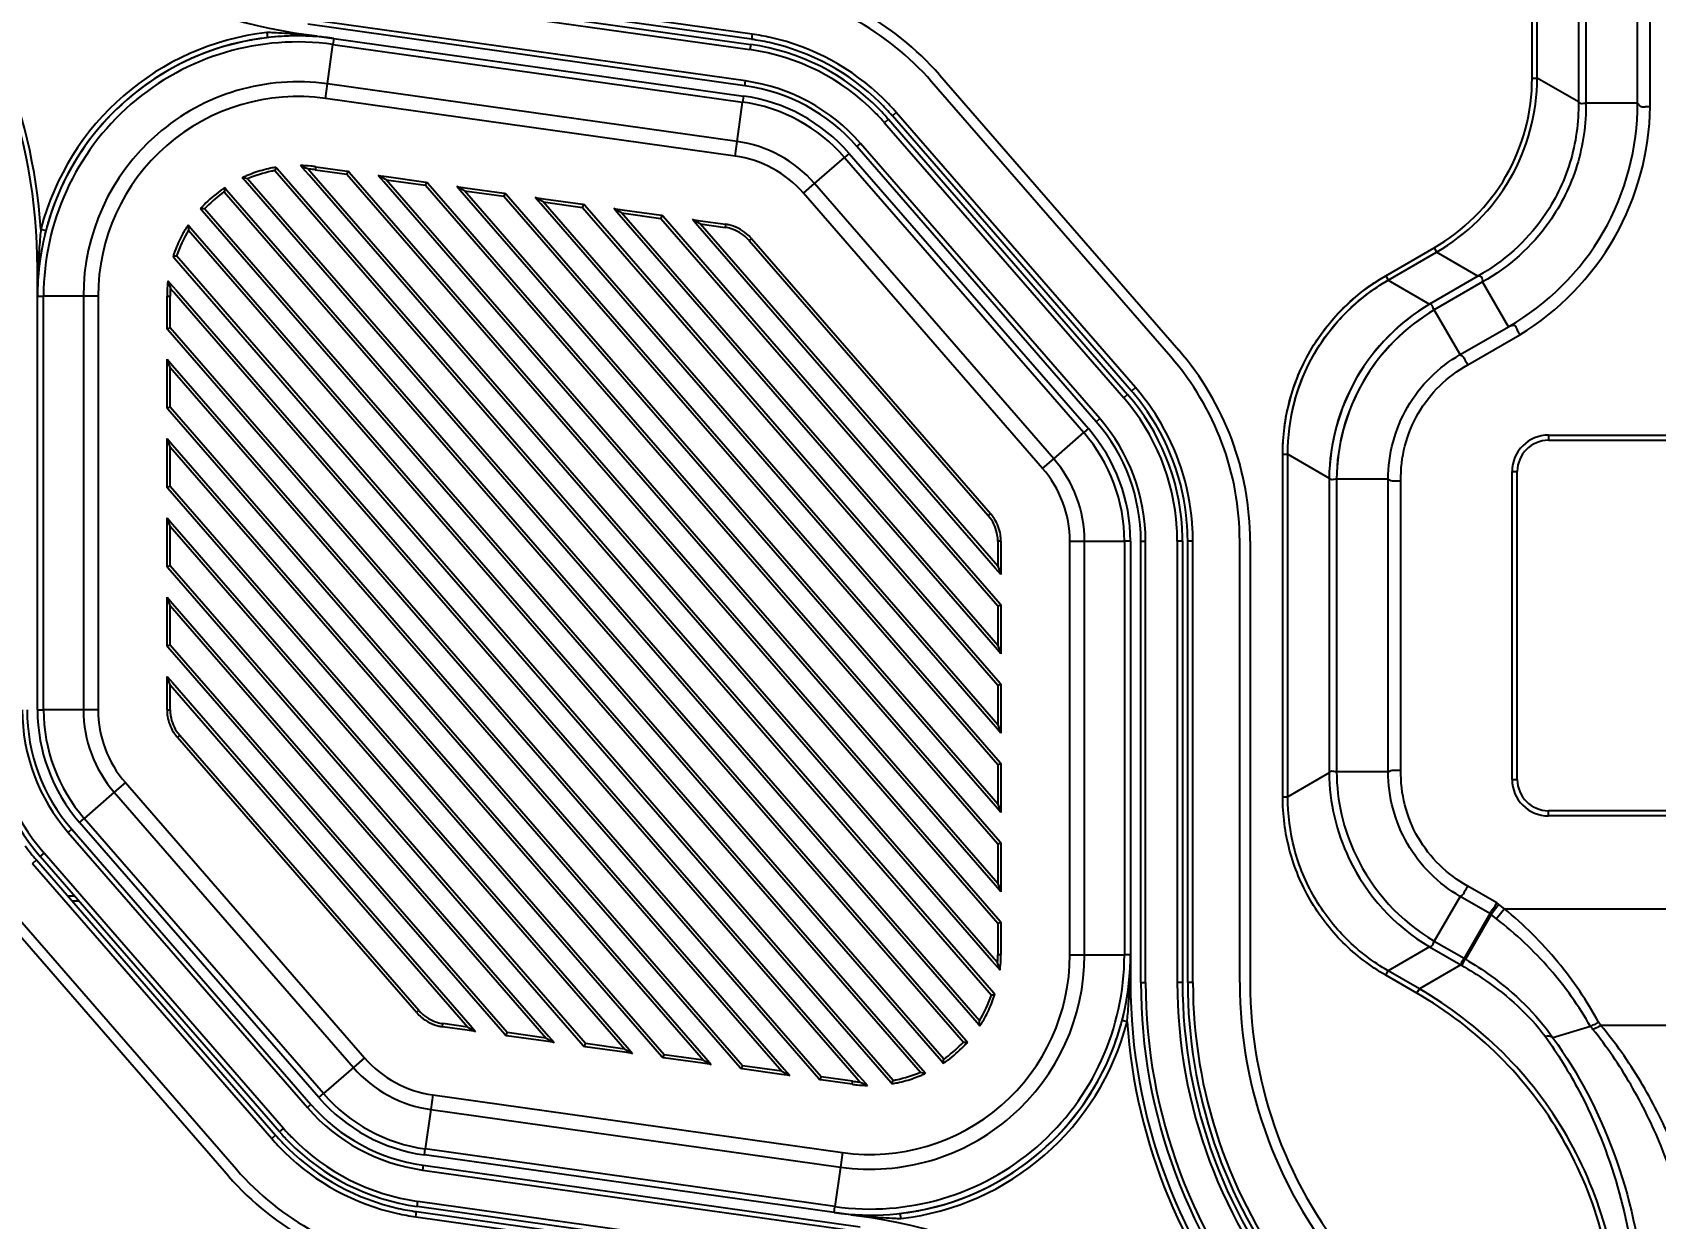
# Model space of a CAD drawing. Header units: millimetres. Extents: x -1070 to 42146, y 1440 to 12921.
# Drawn here: x 6816.3 to 6972.3, y 2835.8 to 2949.8 of the extents above; entities that cross this region are included whole.
import ezdxf

# ---------------------------------------------------------------- set-up
doc = ezdxf.new("R2010")
doc.units = ezdxf.units.MM
doc.layers.add('06___PRT_ALL_SURFS', color=7, linetype='Continuous')
doc.layers.add('DIM', color=4, linetype='Continuous')
doc.styles.get("Standard").update_dxf_attribs({"font": 'arial.ttf'})
doc.dimstyles.new('ISO-200', dxfattribs={"dimtxt": 30, "dimasz": 25, "dimexe": 1.25, "dimexo": 5, "dimgap": 5, "dimtad": 1, "dimtoh": 1, "dimdec": 1, "dimdsep": 46, "dimtxsty": 'Standard', "dimcen": 2.5, "dimadec": 0, "dimazin": 0, "dimtfac": 1, "dimtdec": 1, "dimtmove": 0, "dimatfit": 3, "dimfxl": 1, "dimarcsym": 0})

# ---------------------------------------------------------------- blocks, each defined once
blk = doc.blocks.new('*D145')
at = {"layer": 'Defpoints', "color": 0, "transparency": 16777216}
for p in [(6819.27, 3757.83), (6661.75, 2777.83), (6819.27, 2777.83)]:
    blk.add_point(p, dxfattribs=at)
at = {"layer": 'DIM', "color": 0, "lineweight": -2, "transparency": 16777216}
for p, q in [((6814.27, 3757.83), (6660.5, 3757.83)), ((6661.75, 3732.83), (6661.75, 2802.83)), ((6814.27, 2777.83), (6660.5, 2777.83))]:
    blk.add_line(p, q, dxfattribs=at)
at = {"layer": 'DIM', "color": 0, "transparency": 16777216}
for points in [[(6657.58, 3732.83), (6665.92, 3732.83), (6661.75, 3757.83)], [(6657.58, 2802.83), (6665.92, 2802.83), (6661.75, 2777.83)]]:
    blk.add_solid(points, dxfattribs=at)
at = {"layer": 'DIM', "color": 0, "lineweight": -3, "transparency": 16777216, "insert": (6637.33, 3267.83), "char_height": 30, "attachment_point": 5, "rotation": 90}
blk.add_mtext('980 [3\'-2 5/8"]', dxfattribs=at)

msp = doc.modelspace()

# ---------------------------------------------------------------- linework, layer by layer
at = {"color": 7, "linetype": 'Continuous', "lineweight": -3}
for p, q in [((6970.537, 2943.035), (6970.536, 2960.114)), ((6971.753, 2942.69), (6971.753, 2959.844)), ((6843.293, 2954.566), (6885.299, 2948.663)), ((6885.369, 2949.158), (6843.362, 2955.062)), ((6885.438, 2949.653), (6843.432, 2955.557)), ((6843.223, 2954.071), (6885.23, 2948.168)), ((6838.81, 2949.818), (6838.868, 2949.322)), ((6838.891, 2949.815), (6838.81, 2949.818)), ((6884.742, 2944.702), (6842.736, 2950.605)), ((6884.806, 2945.156), (6842.8, 2951.059)), ((6843.603, 2949.474), (6845.23, 2949.245)), ((6844.616, 2944.874), (6845.149, 2948.665)), ((6845.23, 2949.245), (6845.149, 2948.665)), ((6845.149, 2948.665), (6884.522, 2943.131)), ((6845.23, 2949.245), (6884.603, 2943.711)), ((6885.299, 2948.663), (6885.23, 2948.168)), ((6885.438, 2949.653), (6885.369, 2949.158)), ((6884.742, 2944.702), (6884.806, 2945.156)), ((6903.439, 2945.742), (6926.43, 2919.293)), ((6844.419, 2943.473), (6844.616, 2944.874)), ((6883.989, 2939.34), (6844.616, 2944.874)), ((6884.603, 2943.711), (6884.522, 2943.131)), ((6925.675, 2918.637), (6902.684, 2945.086)), ((6883.792, 2937.94), (6844.419, 2943.473)), ((6883.989, 2939.34), (6884.522, 2943.131)), ((6899.288, 2942.133), (6898.911, 2941.805)), ((6922.279, 2915.685), (6899.288, 2942.133)), ((6898.533, 2941.477), (6898.156, 2941.149)), ((6898.156, 2941.149), (6921.147, 2914.701)), ((6898.533, 2941.477), (6921.525, 2915.029)), ((6921.902, 2915.357), (6898.911, 2941.805)), ((6883.792, 2937.94), (6883.989, 2939.34)), ((6895.514, 2938.853), (6895.86, 2939.154)), ((6918.852, 2912.705), (6895.86, 2939.154)), ((6891.428, 2935.301), (6894.318, 2937.813)), ((6894.76, 2938.197), (6894.318, 2937.813)), ((6894.318, 2937.813), (6917.309, 2911.364)), ((6894.76, 2938.197), (6917.751, 2911.749)), ((6918.506, 2912.405), (6895.514, 2938.853)), ((6836.704, 2935.553), (6836.438, 2935.858)), ((6839.556, 2936.54), (6908.427, 2857.312)), ((6839.671, 2936.865), (6839.782, 2936.737)), ((6839.782, 2936.737), (6908.654, 2857.509)), ((6842.504, 2936.502), (6842.041, 2937.035)), ((6842.856, 2936.097), (6842.504, 2936.502)), ((6842.953, 2936.443), (6842.73, 2936.699)), ((6908.448, 2860.642), (6842.856, 2936.097)), ((6843.082, 2936.294), (6842.953, 2936.443)), ((6908.675, 2860.839), (6843.082, 2936.294)), ((6843.497, 2936.916), (6843.456, 2936.619)), ((6843.456, 2936.619), (6846.482, 2936.194)), ((6843.497, 2936.916), (6846.524, 2936.491)), ((6846.482, 2936.194), (6846.635, 2936.475)), ((6846.482, 2936.194), (6909.048, 2864.219)), ((6846.524, 2936.491), (6846.635, 2936.475)), ((6846.635, 2936.475), (6846.708, 2936.391)), ((6846.708, 2936.391), (6909.275, 2864.416)), ((6850.255, 2935.663), (6849.503, 2936.072)), ((6850.029, 2935.467), (6849.503, 2936.072)), ((6849.503, 2936.072), (6850.297, 2935.961)), ((6850.297, 2935.961), (6854.071, 2935.43)), ((6834.699, 2934.505), (6905.736, 2852.787)), ((6834.75, 2934.904), (6834.926, 2934.702)), ((6834.926, 2934.702), (6905.963, 2852.983)), ((6907.053, 2854.626), (6836.704, 2935.553)), ((6907.279, 2854.822), (6836.93, 2935.75)), ((6908.822, 2867.833), (6850.029, 2935.467)), ((6850.255, 2935.663), (6854.029, 2935.133)), ((6909.048, 2868.03), (6850.255, 2935.663)), ((6854.029, 2935.133), (6854.182, 2935.415)), ((6854.029, 2935.133), (6909.048, 2871.841)), ((6854.071, 2935.43), (6854.182, 2935.415)), ((6854.182, 2935.415), (6854.255, 2935.33)), ((6854.255, 2935.33), (6909.275, 2872.037)), ((6857.802, 2934.603), (6857.05, 2935.012)), ((6857.576, 2934.406), (6857.05, 2935.012)), ((6857.05, 2935.012), (6857.844, 2934.9)), ((6908.822, 2875.454), (6857.576, 2934.406)), ((6857.802, 2934.603), (6861.576, 2934.072)), ((6909.048, 2875.651), (6857.802, 2934.603)), ((6857.844, 2934.9), (6861.618, 2934.37)), ((6861.576, 2934.072), (6861.729, 2934.354)), ((6861.618, 2934.37), (6861.729, 2934.354)), ((6861.729, 2934.354), (6861.802, 2934.269)), ((6861.802, 2934.269), (6909.275, 2879.659)), ((6890.361, 2934.373), (6891.428, 2935.301)), ((6913.352, 2907.925), (6890.361, 2934.373)), ((6914.42, 2908.853), (6891.428, 2935.301)), ((6832.586, 2932.668), (6832.411, 2932.871)), ((6903.623, 2850.95), (6832.586, 2932.668)), ((6903.85, 2851.146), (6832.813, 2932.865)), ((6861.576, 2934.072), (6909.048, 2879.462)), ((6865.35, 2933.542), (6864.597, 2933.951)), ((6865.123, 2933.345), (6864.597, 2933.951)), ((6864.597, 2933.951), (6865.391, 2933.839)), ((6908.822, 2883.076), (6865.123, 2933.345)), ((6865.35, 2933.542), (6869.123, 2933.012)), ((6909.048, 2883.272), (6865.35, 2933.542)), ((6865.391, 2933.839), (6869.165, 2933.309)), ((6869.123, 2933.012), (6869.276, 2933.293)), ((6869.123, 2933.012), (6909.048, 2887.083)), ((6869.165, 2933.309), (6869.276, 2933.293)), ((6869.276, 2933.293), (6869.349, 2933.209)), ((6869.349, 2933.209), (6909.275, 2887.28)), ((6872.897, 2932.481), (6872.144, 2932.89)), ((6872.67, 2932.285), (6872.144, 2932.89)), ((6872.144, 2932.89), (6872.938, 2932.779)), ((6872.938, 2932.779), (6876.712, 2932.248)), ((6831.231, 2931.332), (6831.496, 2931.026)), ((6908.822, 2890.697), (6872.67, 2932.285)), ((6872.897, 2932.481), (6876.67, 2931.951)), ((6909.048, 2890.894), (6872.897, 2932.481)), ((6876.67, 2931.951), (6876.823, 2932.233)), ((6876.67, 2931.951), (6909.048, 2894.704)), ((6876.712, 2932.248), (6876.823, 2932.233)), ((6876.823, 2932.233), (6876.897, 2932.148)), ((6876.897, 2932.148), (6909.275, 2894.901)), ((6880.444, 2931.421), (6879.691, 2931.83)), ((6879.691, 2931.83), (6880.485, 2931.718)), ((6880.217, 2931.224), (6879.691, 2931.83)), ((6908.822, 2898.318), (6880.217, 2931.224)), ((6880.444, 2931.421), (6882.829, 2931.086)), ((6909.048, 2898.515), (6880.444, 2931.421)), ((6880.485, 2931.718), (6882.871, 2931.383)), ((6882.871, 2931.383), (6882.829, 2931.086)), ((6817.077, 2930.925), (6817.56, 2930.799)), ((6831.27, 2930.829), (6901.619, 2849.902)), ((6831.496, 2931.026), (6901.845, 2850.099)), ((6885.364, 2930.029), (6885.137, 2929.832)), ((6885.137, 2929.832), (6908.128, 2903.384)), ((6885.364, 2930.029), (6908.355, 2903.581)), ((6829.895, 2928.142), (6829.784, 2928.27)), ((6898.767, 2848.915), (6829.895, 2928.142)), ((6898.993, 2849.112), (6830.122, 2928.339)), ((6816.751, 2924.488), (6816.751, 2926.106)), ((6829.286, 2925.948), (6829.749, 2925.415)), ((6829.523, 2925.218), (6829.745, 2924.962)), ((6829.745, 2924.962), (6829.875, 2924.813)), ((6829.749, 2925.415), (6830.101, 2925.01)), ((6830.101, 2925.01), (6895.694, 2849.554)), ((6816.751, 2884.728), (6816.751, 2924.488)), ((6816.751, 2924.488), (6817.337, 2924.488)), ((6821.165, 2924.488), (6817.337, 2924.488)), ((6817.337, 2884.728), (6817.337, 2924.488)), ((6822.579, 2924.488), (6821.165, 2924.488)), ((6821.165, 2924.488), (6821.165, 2884.728)), ((6822.579, 2924.488), (6822.579, 2884.728)), ((6829.201, 2921.432), (6829.201, 2924.488)), ((6829.201, 2924.488), (6829.501, 2924.488)), ((6829.501, 2921.432), (6829.501, 2924.488)), ((6829.875, 2924.813), (6895.467, 2849.358)), ((6829.201, 2921.32), (6829.201, 2921.432)), ((6829.501, 2921.432), (6829.201, 2921.32)), ((6829.274, 2921.236), (6829.201, 2921.32)), ((6891.841, 2849.261), (6829.274, 2921.236)), ((6892.067, 2849.458), (6829.501, 2921.432)), ((6829.201, 2917.622), (6829.201, 2918.424)), ((6829.201, 2918.424), (6829.727, 2917.819)), ((6829.501, 2917.622), (6829.201, 2918.424)), ((6829.201, 2913.811), (6829.201, 2917.622)), ((6829.501, 2913.811), (6829.501, 2917.622)), ((6829.501, 2917.622), (6888.294, 2849.988)), ((6829.727, 2917.819), (6888.52, 2850.185)), ((6922.279, 2915.685), (6921.902, 2915.357)), ((6921.525, 2915.029), (6921.147, 2914.701)), ((6921.525, 2915.029), (6921.147, 2914.701)), ((6829.201, 2913.699), (6829.201, 2913.811)), ((6829.501, 2913.811), (6829.201, 2913.699)), ((6829.274, 2913.614), (6829.201, 2913.699)), ((6884.294, 2850.322), (6829.274, 2913.614)), ((6884.52, 2850.519), (6829.501, 2913.811)), ((6918.506, 2912.405), (6918.852, 2912.705)), ((6918.506, 2912.405), (6918.852, 2912.705)), ((6829.501, 2910.001), (6829.201, 2910.803)), ((6829.201, 2910.001), (6829.201, 2910.803)), ((6829.201, 2910.803), (6829.727, 2910.197)), ((6914.42, 2908.853), (6917.309, 2911.364)), ((6914.42, 2908.853), (6917.309, 2911.364)), ((6917.751, 2911.749), (6917.309, 2911.364)), ((6917.751, 2911.749), (6917.309, 2911.364)), ((6961.975, 2911.126), (6961.975, 2910.626)), ((6961.975, 2911.126), (7026.575, 2911.126)), ((6961.975, 2911.126), (6961.975, 2910.626)), ((6961.975, 2911.126), (7026.575, 2911.126)), ((6829.201, 2906.19), (6829.201, 2910.001)), ((6829.501, 2906.19), (6829.501, 2910.001)), ((6829.501, 2910.001), (6880.747, 2851.049)), ((6829.727, 2910.197), (6880.973, 2851.246)), ((6936.429, 2876.365), (6936.429, 2909.286)), ((6936.429, 2909.286), (6936.912, 2909.286)), ((6936.912, 2876.365), (6936.912, 2909.286)), ((6936.912, 2909.286), (6940.888, 2906.991)), ((6961.975, 2910.626), (7026.575, 2910.626)), ((6961.975, 2910.626), (7026.575, 2910.626)), ((6913.352, 2907.925), (6914.42, 2908.853)), ((6913.352, 2907.925), (6914.42, 2908.853)), ((6829.501, 2906.19), (6829.201, 2906.078)), ((6829.201, 2906.078), (6829.201, 2906.19)), ((6876.973, 2851.579), (6829.501, 2906.19)), ((6940.888, 2906.991), (6940.888, 2878.661)), ((6941.603, 2906.89), (6941.603, 2878.762)), ((6946.567, 2906.89), (6941.603, 2906.89)), ((6946.567, 2878.762), (6946.567, 2906.89)), ((6947.785, 2878.913), (6947.785, 2906.739)), ((6958.475, 2907.626), (6958.975, 2907.626)), ((6958.475, 2878.026), (6958.475, 2907.626)), ((6958.475, 2907.626), (6958.975, 2907.626)), ((6958.975, 2878.026), (6958.975, 2907.626)), ((6829.274, 2905.993), (6829.201, 2906.078)), ((6876.747, 2851.382), (6829.274, 2905.993)), ((6829.501, 2902.379), (6829.201, 2903.182)), ((6829.201, 2902.379), (6829.201, 2903.182)), ((6829.201, 2903.182), (6829.727, 2902.576)), ((6908.355, 2903.581), (6908.128, 2903.384)), ((6908.355, 2903.581), (6908.128, 2903.384)), ((6829.201, 2898.569), (6829.201, 2902.379)), ((6829.501, 2898.569), (6829.501, 2902.379)), ((6829.501, 2902.379), (6873.2, 2852.11)), ((6829.727, 2902.576), (6873.426, 2852.306)), ((6909.048, 2900.924), (6909.048, 2898.515)), ((6909.348, 2900.924), (6909.048, 2900.924)), ((6909.348, 2900.924), (6909.348, 2898.515)), ((6915.97, 2900.924), (6917.384, 2900.924)), ((6915.97, 2861.163), (6915.97, 2900.924)), ((6917.384, 2861.163), (6917.384, 2900.924)), ((6917.384, 2900.924), (6921.212, 2900.924)), ((6921.798, 2900.924), (6921.212, 2900.924)), ((6921.212, 2900.924), (6921.212, 2861.163)), ((6921.798, 2900.924), (6921.798, 2861.163)), ((6922.798, 2858.504), (6922.798, 2900.924)), ((6922.798, 2900.924), (6923.257, 2900.924)), ((6923.257, 2858.504), (6923.257, 2900.924)), ((6926.798, 2900.924), (6926.298, 2900.924)), ((6926.298, 2900.924), (6926.298, 2858.504)), ((6926.798, 2900.924), (6926.798, 2858.504)), ((6927.298, 2858.504), (6927.298, 2900.924)), ((6927.798, 2900.924), (6927.298, 2900.924)), ((6927.798, 2858.504), (6927.798, 2900.924)), ((6932.298, 2858.504), (6932.298, 2900.924)), ((6933.298, 2900.924), (6933.298, 2858.504)), ((6829.501, 2898.569), (6829.201, 2898.457)), ((6829.201, 2898.457), (6829.201, 2898.569)), ((6829.274, 2898.372), (6829.201, 2898.457)), ((6869.2, 2852.443), (6829.274, 2898.372)), ((6869.426, 2852.64), (6829.501, 2898.569)), ((6909.348, 2897.713), (6908.822, 2898.318)), ((6909.048, 2898.515), (6909.348, 2897.713)), ((6909.348, 2898.515), (6909.348, 2897.713)), ((6829.201, 2894.758), (6829.201, 2895.56)), ((6829.201, 2895.56), (6829.727, 2894.955)), ((6829.501, 2894.758), (6829.201, 2895.56)), ((6829.201, 2890.947), (6829.201, 2894.758)), ((6829.501, 2890.947), (6829.501, 2894.758)), ((6829.501, 2894.758), (6865.652, 2853.17)), ((6829.727, 2894.955), (6865.879, 2853.367)), ((6909.048, 2894.704), (6909.348, 2894.817)), ((6909.048, 2894.704), (6909.048, 2890.894)), ((6909.275, 2894.901), (6909.348, 2894.817)), ((6909.348, 2894.817), (6909.348, 2894.704)), ((6909.348, 2894.704), (6909.348, 2890.894)), ((6829.501, 2890.947), (6829.201, 2890.835)), ((6829.201, 2890.835), (6829.201, 2890.947)), ((6829.274, 2890.751), (6829.201, 2890.835)), ((6861.653, 2853.504), (6829.274, 2890.751)), ((6861.879, 2853.701), (6829.501, 2890.947)), ((6909.348, 2890.091), (6908.822, 2890.697)), ((6909.048, 2890.894), (6909.348, 2890.091)), ((6909.348, 2890.894), (6909.348, 2890.091)), ((6829.201, 2887.137), (6829.201, 2887.939)), ((6829.201, 2887.939), (6829.727, 2887.334)), ((6829.501, 2887.137), (6829.201, 2887.939)), ((6829.201, 2884.728), (6829.201, 2887.137)), ((6829.501, 2884.728), (6829.501, 2887.137)), ((6829.501, 2887.137), (6858.105, 2854.231)), ((6829.727, 2887.334), (6858.332, 2854.428)), ((6909.048, 2887.083), (6909.348, 2887.195)), ((6909.048, 2887.083), (6909.048, 2883.272)), ((6909.275, 2887.28), (6909.348, 2887.195)), ((6909.348, 2887.195), (6909.348, 2887.083)), ((6909.348, 2887.083), (6909.348, 2883.272)), ((6816.751, 2884.728), (6817.337, 2884.728)), ((6821.165, 2884.728), (6817.337, 2884.728)), ((6822.579, 2884.728), (6821.165, 2884.728)), ((6829.201, 2884.728), (6829.501, 2884.728)), ((6909.348, 2882.47), (6908.822, 2883.076)), ((6909.048, 2883.272), (6909.348, 2882.47)), ((6909.348, 2883.272), (6909.348, 2882.47)), ((6830.194, 2882.071), (6830.421, 2882.268)), ((6853.186, 2855.623), (6830.194, 2882.071)), ((6853.412, 2855.819), (6830.421, 2882.268)), ((6909.275, 2879.659), (6909.348, 2879.574)), ((6909.048, 2879.462), (6909.348, 2879.574)), ((6909.048, 2879.462), (6909.048, 2875.651)), ((6909.348, 2879.574), (6909.348, 2879.462)), ((6909.348, 2879.462), (6909.348, 2875.651)), ((6940.888, 2878.661), (6936.912, 2876.365)), ((6946.567, 2878.762), (6941.603, 2878.762)), ((6824.13, 2876.799), (6821.24, 2874.288)), ((6825.197, 2877.727), (6824.13, 2876.799)), ((6824.13, 2876.799), (6847.121, 2850.351)), ((6825.197, 2877.727), (6848.188, 2851.279)), ((6958.475, 2878.026), (6958.975, 2878.026)), ((6909.348, 2874.849), (6908.822, 2875.454)), ((6909.048, 2875.651), (6909.348, 2874.849)), ((6909.348, 2875.651), (6909.348, 2874.849)), ((6936.429, 2876.365), (6936.912, 2876.365)), ((6961.975, 2874.526), (6961.975, 2875.026)), ((7026.575, 2875.026), (6961.975, 2875.026)), ((6820.798, 2873.903), (6821.24, 2874.288)), ((6843.789, 2847.455), (6820.798, 2873.903)), ((6844.232, 2847.839), (6821.24, 2874.288)), ((7026.575, 2874.526), (6961.975, 2874.526)), ((6820.043, 2873.247), (6819.698, 2872.947)), ((6819.698, 2872.947), (6842.689, 2846.498)), ((6820.043, 2873.247), (6843.035, 2846.799)), ((6909.048, 2871.841), (6909.348, 2871.953)), ((6909.048, 2871.841), (6909.048, 2868.03)), ((6909.275, 2872.037), (6909.348, 2871.953)), ((6909.348, 2871.953), (6909.348, 2871.841)), ((6909.348, 2871.841), (6909.348, 2868.03)), ((6816.27, 2869.967), (6816.647, 2870.295)), ((6816.647, 2870.295), (6839.639, 2843.846)), ((6817.025, 2870.623), (6817.402, 2870.951)), ((6840.016, 2844.174), (6817.025, 2870.623)), ((6840.393, 2844.502), (6817.402, 2870.951)), ((6816.27, 2869.967), (6839.261, 2843.518)), ((6909.348, 2867.228), (6908.822, 2867.833)), ((6909.048, 2868.03), (6909.348, 2867.228)), ((6909.348, 2868.03), (6909.348, 2867.228)), ((6957.01, 2866.163), (6954.211, 2867.779)), ((6835.11, 2839.91), (6812.119, 2866.359)), ((6812.874, 2867.015), (6835.865, 2840.566)), ((6820.097, 2866.826), (6819.663, 2866.826)), ((6820.325, 2866.826), (6820.097, 2866.826)), ((6820.76, 2866.326), (6820.097, 2866.326)), ((6953.474, 2866.798), (6950.993, 2862.499)), ((6956.337, 2865.146), (6953.474, 2866.798)), ((6957.196, 2866.02), (6956.462, 2865.04)), ((6957.733, 2865.612), (6956.987, 2864.629)), ((6957.196, 2866.02), (6957.01, 2866.163)), ((6957.733, 2865.612), (6957.196, 2866.02)), ((6957.733, 2865.612), (7030.816, 2865.612)), ((6909.048, 2864.219), (6909.348, 2864.331)), ((6909.048, 2864.219), (6909.048, 2861.163)), ((6909.275, 2864.416), (6909.348, 2864.331)), ((6909.348, 2864.331), (6909.348, 2864.219)), ((6909.348, 2864.219), (6909.348, 2861.163)), ((6956.337, 2865.146), (6953.854, 2860.845)), ((6956.461, 2865.041), (6953.983, 2860.77)), ((6956.461, 2865.041), (6956.334, 2865.141)), ((6956.987, 2864.629), (6956.46, 2865.039)), ((6950.993, 2862.499), (6953.854, 2860.845)), ((6909.348, 2861.163), (6909.048, 2861.163)), ((6915.97, 2861.163), (6917.384, 2861.163)), ((6917.384, 2861.163), (6921.212, 2861.163)), ((6921.798, 2861.163), (6921.212, 2861.163)), ((6921.798, 2861.163), (6921.798, 2859.545)), ((6950.547, 2861.93), (6946.571, 2859.635)), ((6950.547, 2861.93), (6953.538, 2860.204)), ((6908.8, 2860.237), (6908.448, 2860.642)), ((6908.804, 2860.69), (6908.675, 2860.839)), ((6909.263, 2859.704), (6908.8, 2860.237)), ((6909.027, 2860.434), (6908.804, 2860.69)), ((6946.33, 2859.217), (6946.571, 2859.635)), ((6949.562, 2857.908), (6946.571, 2859.635)), ((6953.538, 2860.204), (6949.562, 2857.908)), ((6953.538, 2860.204), (6953.645, 2860.143)), ((6953.854, 2860.845), (6953.983, 2860.77)), ((6922.798, 2858.504), (6923.257, 2858.504)), ((6926.798, 2858.504), (6926.298, 2858.504)), ((6927.798, 2858.504), (6927.298, 2858.504)), ((6949.321, 2857.49), (6946.33, 2859.217)), ((6949.321, 2857.49), (6949.562, 2857.908)), ((6908.654, 2857.509), (6908.765, 2857.381)), ((6853.186, 2855.623), (6853.412, 2855.819)), ((6921.472, 2854.726), (6920.989, 2854.853)), ((6855.679, 2854.269), (6855.72, 2854.566)), ((6858.064, 2853.934), (6855.679, 2854.269)), ((6858.105, 2854.231), (6855.72, 2854.566)), ((6858.858, 2853.822), (6858.064, 2853.934)), ((6858.105, 2854.231), (6858.858, 2853.822)), ((6858.332, 2854.428), (6858.858, 2853.822)), ((6861.726, 2853.419), (6861.653, 2853.504)), ((6861.879, 2853.701), (6861.726, 2853.419)), ((6861.837, 2853.404), (6861.726, 2853.419)), ((6865.611, 2852.873), (6861.837, 2853.404)), ((6865.652, 2853.17), (6861.879, 2853.701)), ((6865.652, 2853.17), (6866.405, 2852.762)), ((6865.879, 2853.367), (6866.405, 2852.762)), ((6907.318, 2854.32), (6907.053, 2854.626)), ((6966.008, 2854.284), (6962.402, 2853.195)), ((7021.534, 2854.398), (6967.015, 2854.398)), ((6866.405, 2852.762), (6865.611, 2852.873)), ((6869.273, 2852.359), (6869.2, 2852.443)), ((6869.426, 2852.64), (6869.273, 2852.359)), ((6869.384, 2852.343), (6869.273, 2852.359)), ((6873.158, 2851.813), (6869.384, 2852.343)), ((6873.2, 2852.11), (6869.426, 2852.64)), ((6873.952, 2851.701), (6873.158, 2851.813)), ((6873.2, 2852.11), (6873.952, 2851.701)), ((6873.426, 2852.306), (6873.952, 2851.701)), ((6876.973, 2851.579), (6876.82, 2851.298)), ((6880.747, 2851.049), (6876.973, 2851.579)), ((6905.963, 2852.983), (6906.139, 2852.781)), ((6847.121, 2850.351), (6844.232, 2847.839)), ((6848.188, 2851.279), (6847.121, 2850.351)), ((6876.82, 2851.298), (6876.747, 2851.382)), ((6876.931, 2851.282), (6876.82, 2851.298)), ((6880.705, 2850.752), (6876.931, 2851.282)), ((6881.5, 2850.64), (6880.705, 2850.752)), ((6880.747, 2851.049), (6881.5, 2850.64)), ((6880.973, 2851.246), (6881.5, 2850.64)), ((6884.367, 2850.237), (6884.294, 2850.322)), ((6884.52, 2850.519), (6884.367, 2850.237)), ((6884.478, 2850.222), (6884.367, 2850.237)), ((6888.252, 2849.691), (6884.478, 2850.222)), ((6888.294, 2849.988), (6884.52, 2850.519)), ((6888.294, 2849.988), (6889.047, 2849.58)), ((6888.52, 2850.185), (6889.047, 2849.58)), ((6901.845, 2850.099), (6902.111, 2849.793)), ((6903.799, 2850.747), (6903.623, 2850.95)), ((6889.047, 2849.58), (6888.252, 2849.691)), ((6891.914, 2849.176), (6891.841, 2849.261)), ((6892.067, 2849.458), (6891.914, 2849.176)), ((6892.026, 2849.161), (6891.914, 2849.176)), ((6895.052, 2848.736), (6892.026, 2849.161)), ((6895.093, 2849.033), (6892.067, 2849.458)), ((6895.052, 2848.736), (6895.093, 2849.033)), ((6895.467, 2849.358), (6895.596, 2849.209)), ((6895.596, 2849.209), (6895.819, 2848.953)), ((6895.694, 2849.554), (6896.046, 2849.149)), ((6896.046, 2849.149), (6896.509, 2848.617)), ((6898.878, 2848.787), (6898.767, 2848.915)), ((6843.789, 2847.455), (6844.232, 2847.839)), ((6854.757, 2847.712), (6854.56, 2846.312)), ((6854.757, 2847.712), (6894.13, 2842.178)), ((6843.035, 2846.799), (6842.689, 2846.498)), ((6854.56, 2846.312), (6854.027, 2842.52)), ((6854.56, 2846.312), (6893.933, 2840.778)), ((6839.261, 2843.518), (6839.639, 2843.846)), ((6840.016, 2844.174), (6840.393, 2844.502)), ((6853.946, 2841.94), (6854.027, 2842.52)), ((6893.4, 2836.987), (6854.027, 2842.52)), ((6894.13, 2842.178), (6893.933, 2840.778)), ((6853.807, 2840.95), (6853.743, 2840.496)), ((6853.807, 2840.95), (6895.813, 2835.046)), ((6893.319, 2836.407), (6853.946, 2841.94)), ((6893.933, 2840.778), (6893.4, 2836.987)), ((6853.743, 2840.496), (6895.749, 2834.593)), ((6853.25, 2836.989), (6853.32, 2837.484)), ((6895.326, 2831.58), (6853.32, 2837.484)), ((6853.111, 2835.999), (6853.18, 2836.494)), ((6853.111, 2835.999), (6895.117, 2830.095)), ((6853.18, 2836.494), (6895.187, 2830.59)), ((6895.257, 2831.085), (6853.25, 2836.989)), ((6893.319, 2836.407), (6893.4, 2836.987)), ((6894.946, 2836.178), (6893.319, 2836.407)), ((6899.739, 2835.834), (6899.681, 2836.33)), ((6899.659, 2835.837), (6899.739, 2835.834))]:
    msp.add_line(p, q, dxfattribs=at)
for centre, radius, start, end in [((6850.042, 3002.594), 53.5, 221, 262), ((6763.251, 2927.148), 53.958, 4.01469, 41), ((6763.251, 2927.148), 53.5, 0, 41), ((6882.307, 2927.372), 28, 41, 82), ((6882.307, 2927.372), 27, 41, 82), ((6841.751, 2924.488), 25.5, 96.62169, 165.37831), ((6835.674, 2876.464), 73.422, 87.07052, 87.48888), ((6841.751, 2924.488), 25, 82, 180), ((6841.751, 2924.488), 24.414, 82, 180), ((6841.751, 2924.488), 25, 100.75924, 161.24086), ((6841.751, 2924.488), 25, 100.02905, 100.75924), ((6841.751, 2924.488), 25, 96.62169, 100.02905), ((6841.751, 2924.488), 25, 96.52864, 96.62169), ((6841.751, 2924.488), 25, 92.90091, 95.54033), ((6841.751, 2924.488), 25, 89.4012, 92.90091), ((6841.751, 2924.488), 25, 89.27451, 89.4012), ((6841.751, 2924.488), 25, 86.59406, 89.27451), ((6850.042, 3002.594), 53.5, 262, 263.11488), ((6841.751, 2924.488), 25, 85.66097, 86.59406), ((6841.751, 2924.488), 25, 82, 85.66097), ((6882.307, 2927.372), 21.5, 44.41667, 82), ((6882.307, 2927.372), 22, 77.44443, 82), ((6882.307, 2927.372), 22.5, 77.41328, 82), ((6882.307, 2927.372), 22, 45.55555, 77.44443), ((6882.307, 2927.372), 22.5, 45.58839, 77.41328), ((6882.307, 2927.372), 21, 44.43654, 82), ((6882.307, 2927.372), 17.958, 41, 82), ((6841.751, 2924.488), 20.586, 82, 180), ((6841.751, 2924.488), 19.172, 82, 180), ((6882.307, 2927.372), 16.5, 41, 82), ((6882.307, 2927.372), 17.5, 41, 82), ((6882.307, 2927.372), 15.914, 41, 82), ((6882.307, 2927.372), 21, 41, 44.43654), ((6882.307, 2927.372), 21.5, 41, 44.41667), ((6882.307, 2927.372), 22, 41, 45.55555), ((6882.307, 2927.372), 22.5, 41, 45.58839), ((6882.307, 2927.372), 12.086, 41, 82), ((6882.307, 2927.372), 10.672, 41, 82), ((6841.751, 2924.488), 12.55, 113.16678, 115.04392), ((6830.045, 2905.712), 30.816, 77.08915, 78.02561), ((6841.751, 2924.488), 12.55, 109.55841, 113.16678), ((6841.751, 2924.488), 12.25, 101.75211, 113.17429), ((6841.751, 2924.488), 12.55, 101.93886, 109.55841), ((6841.751, 2924.488), 12.55, 99.53938, 101.93886), ((6841.751, 2924.488), 12.25, 100.32258, 101.75211), ((6886.598, 2920.031), 49.855, 160.26631, 160.6623), ((6830.635, 2912.745), 26.834, 63.2093, 64.84682), ((6841.751, 2924.488), 12.55, 84.16245, 88.6772), ((6841.751, 2924.488), 12.25, 84.65632, 85.41531), ((6841.751, 2924.488), 12.25, 82, 84.65632), ((6841.751, 2924.488), 12.55, 83.07369, 84.16245), ((6841.751, 2924.488), 12.55, 82, 83.07369), ((6841.751, 2924.488), 12.55, 126.29221, 135.73814), ((6841.751, 2924.488), 12.25, 126.44603, 136.8567), ((6841.751, 2924.488), 12.55, 123.90551, 126.29221), ((6841.751, 2924.488), 12.25, 125.1433, 126.44603), ((6871.581, 2930.023), 37.153, 172.45022, 173.07045), ((6841.751, 2924.488), 12.55, 136.85811, 138.09449), ((6832.119, 2895.719), 37.153, 88.92955, 89.54978), ((6841.751, 2924.488), 12.55, 135.73814, 136.85811), ((6841.751, 2924.488), 25, 161.97095, 165.37831), ((6841.751, 2924.488), 25, 161.24086, 161.97095), ((6841.751, 2924.488), 12.55, 146.95608, 152.10583), ((6861.973, 2933.467), 30.816, 183.97439, 184.91085), ((6882.307, 2927.372), 3.75, 72.85067, 82), ((6882.307, 2927.372), 4.05, 77.45092, 82), ((6882.307, 2927.372), 4.05, 50.0653, 77.45092), ((6890.184, 2923.819), 73.452, 174.44792, 175.02673), ((6841.751, 2924.488), 25, 165.81927, 166.2632), ((6841.751, 2924.488), 25, 165.37831, 165.49148), ((6841.751, 2924.488), 12.55, 152.10583, 159.85195), ((6841.751, 2924.488), 12.25, 148.82571, 161.67742), ((6882.307, 2927.372), 3.75, 45.60306, 72.85067), ((6882.307, 2927.372), 4.05, 41, 50.0653), ((6882.307, 2927.372), 3.75, 41, 45.60306), ((6841.751, 2924.488), 25, 169.11968, 172.76131), ((6841.751, 2924.488), 12.55, 161.66187, 162.46062), ((6839.923, 2879.457), 49.855, 101.3377, 101.73369), ((6841.751, 2924.488), 12.55, 159.85195, 161.66187), ((6763.251, 2927.148), 53.5, 358.8848, 0), ((6841.751, 2924.488), 25, 174.84441, 176.39941), ((6841.751, 2924.488), 25, 172.94514, 174.84441), ((6841.751, 2924.488), 25, 172.76131, 172.94514), ((6841.751, 2924.488), 25, 176.39941, 180), ((6841.751, 2924.488), 12.55, 177.83779, 178.92647), ((6841.751, 2924.488), 12.55, 173.3228, 177.83779), ((6854.927, 2933.862), 26.834, 197.15318, 198.7907), ((6841.751, 2924.488), 12.25, 176.9642, 178.86156), ((6841.751, 2924.488), 12.25, 176.58469, 176.9642), ((6841.751, 2924.488), 12.55, 178.92647, 180), ((6841.751, 2924.488), 12.25, 178.86156, 180), ((6960.63, 2906.743), 19.745, 120.70368, 149.99593), ((6960.698, 2906.701), 19.101, 120.53904, 149.98938), ((6905.298, 2900.924), 27, 0, 41), ((6905.298, 2900.924), 28, 0, 41), ((6905.298, 2900.924), 22.5, 31.87577, 41), ((6960.634, 2906.748), 19.746, 150.01207, 179.29645), ((6960.708, 2906.709), 19.106, 150.02277, 179.45741), ((6905.298, 2900.924), 21, 3.43654, 41), ((6905.298, 2900.924), 21, 3.43654, 41), ((6905.298, 2900.924), 21.5, 3.41667, 41), ((6905.298, 2900.924), 21.5, 3.41667, 41), ((6905.298, 2900.924), 22, 36.44443, 41), ((6905.298, 2900.924), 22, 4.55554, 36.44443), ((6905.298, 2900.924), 17.5, 0, 41), ((6905.298, 2900.924), 17.958, 0, 41), ((6905.298, 2900.924), 22.5, 4.5884, 31.87577), ((6905.298, 2900.924), 15.914, 0, 41), ((6905.298, 2900.924), 16.5, 0, 41), ((6961.975, 2907.626), 3.5, 90, 180), ((6961.975, 2907.626), 3.5, 90, 180), ((6961.975, 2907.626), 3, 90, 180), ((6961.975, 2907.626), 3, 90, 180), ((6905.298, 2900.924), 10.672, 0, 41), ((6905.298, 2900.924), 12.086, 0, 41), ((6905.298, 2900.924), 3.75, 36.39694, 41), ((6905.298, 2900.924), 3.75, 36.39694, 41), ((6905.298, 2900.924), 3.75, 9.14933, 36.39694), ((6905.298, 2900.924), 3.75, 9.14933, 36.39694), ((6905.298, 2900.924), 4.05, 36.45091, 41), ((6905.298, 2900.924), 4.05, 36.45091, 41), ((6905.298, 2900.924), 4.05, 31.93274, 36.45091), ((6905.298, 2900.924), 4.05, 31.93274, 36.45091), ((6905.298, 2900.924), 4.05, 9.06529, 31.93274), ((6905.298, 2900.924), 4.05, 9.06529, 31.93274), ((6905.298, 2900.924), 3.75, 0, 9.14933), ((6905.298, 2900.924), 4.05, 0, 9.06529), ((6905.298, 2900.924), 21, 0, 3.43654), ((6905.298, 2900.924), 21.5, 0, 3.41667), ((6905.298, 2900.924), 22, 0, 4.55554), ((6905.298, 2900.924), 22.5, 0, 4.5884), ((6833.251, 2884.728), 17.958, 180, 221), ((6833.251, 2884.728), 17.5, 180, 221), ((6833.251, 2884.728), 16.5, 180, 221), ((6833.251, 2884.728), 15.914, 180, 221), ((6833.251, 2884.728), 12.086, 180, 221), ((6833.251, 2884.728), 10.672, 180, 221), ((6833.251, 2884.728), 4.05, 180, 189.06529), ((6833.251, 2884.728), 3.75, 180, 189.14933), ((6833.251, 2884.728), 21.5, 183.41667, 221), ((6833.251, 2884.728), 21, 183.43654, 221), ((6833.251, 2884.728), 4.05, 189.06529, 211.93274), ((6833.251, 2884.728), 3.75, 189.14933, 216.39694), ((6833.251, 2884.728), 4.05, 211.93274, 216.45091), ((6833.251, 2884.728), 4.05, 216.45091, 221), ((6833.251, 2884.728), 3.75, 216.39694, 221), ((6960.633, 2878.903), 19.745, 180.70178, 205.41364), ((6960.697, 2878.939), 19.094, 180.53188, 205.40924), ((6961.975, 2878.026), 3.5, 180, 270), ((6961.975, 2878.026), 3, 180, 270), ((6833.251, 2884.728), 22, 216.44443, 221), ((6960.627, 2878.905), 19.741, 205.42482, 239.29874), ((6960.69, 2878.942), 19.09, 205.4244, 239.46929), ((6896.798, 2861.163), 25, 262, 0), ((6896.798, 2861.163), 24.414, 262, 0), ((6896.798, 2861.163), 20.586, 262, 0), ((6896.798, 2861.163), 19.172, 262, 0), ((6896.798, 2861.163), 12.25, 356.9642, 358.86156), ((6896.798, 2861.163), 12.25, 358.86156, 0), ((6896.798, 2861.163), 12.55, 357.83779, 358.92647), ((6896.798, 2861.163), 12.55, 358.92647, 0), ((6896.798, 2861.163), 25, 356.39941, 0), ((6896.798, 2861.163), 12.25, 356.58469, 356.9642), ((6883.622, 2851.79), 26.834, 17.15318, 18.7907), ((6896.798, 2861.163), 12.55, 353.3228, 357.83779), ((6896.798, 2861.163), 25, 354.84441, 356.39941), ((6975.298, 2858.504), 53.5, 178.8848, 180), ((6896.798, 2861.163), 25, 349.11968, 352.76131), ((6896.798, 2861.163), 25, 352.76131, 352.94514), ((6896.798, 2861.163), 25, 352.94514, 354.84441), ((6975.298, 2858.504), 53.5, 180, 221), ((6975.298, 2858.504), 52.5, 180, 221), ((6975.298, 2858.504), 52.042, 180, 221), ((6975.298, 2858.504), 49, 180, 221), ((6975.298, 2858.504), 48.5, 180, 221), ((6975.298, 2858.504), 48, 180, 217.58333), ((6975.298, 2858.504), 47.5, 180, 217.58009), ((6975.298, 2858.504), 43, 180, 221), ((6975.298, 2858.504), 42, 180, 221), ((6896.798, 2861.163), 12.25, 328.82571, 341.67742), ((6896.798, 2861.163), 12.55, 332.15323, 339.88149), ((6898.626, 2906.194), 49.855, 281.3377, 281.73369), ((6896.798, 2861.163), 12.55, 339.88149, 341.66484), ((6896.798, 2861.163), 12.55, 341.66484, 342.46062), ((6896.798, 2861.163), 25, 346.2632, 349.11968), ((6856.242, 2858.28), 4.05, 221, 230.0653), ((6856.242, 2858.28), 3.75, 221, 225.60306), ((6856.242, 2858.28), 3.75, 225.60306, 252.85067), ((6856.242, 2858.28), 4.05, 230.0653, 257.45092), ((6856.242, 2858.28), 3.75, 252.85067, 262), ((6896.798, 2861.163), 25.5, 276.62169, 345.37831), ((6876.576, 2852.184), 30.816, 3.97439, 4.91085), ((6896.798, 2861.163), 12.55, 326.95608, 332.15323), ((6896.798, 2861.163), 25, 341.97095, 345.37831), ((6896.798, 2861.163), 25, 345.37831, 345.49148), ((6896.798, 2861.163), 25, 345.49148, 345.81927), ((6896.798, 2861.163), 25, 345.81927, 346.2632), ((6848.365, 2861.833), 73.452, 354.44792, 355.02673), ((6975.298, 2858.504), 53.958, 184.01469, 221), ((6957.499, 2847.408), 11.807, 36.30025, 38.07729), ((6856.242, 2858.28), 4.05, 257.45092, 262), ((6896.798, 2861.163), 25, 280.75924, 341.24086), ((6896.798, 2861.163), 25, 341.24086, 341.97095), ((6958.176, 2847.552), 10.337, 38.68804, 40.66799), ((6896.798, 2861.163), 12.25, 306.44602, 316.8567), ((6896.798, 2861.163), 12.55, 306.22348, 315.6694), ((6906.431, 2889.933), 37.153, 268.92955, 269.54978), ((6896.798, 2861.163), 12.55, 315.6694, 316.85067), ((6896.798, 2861.163), 12.55, 316.85067, 318.09449), ((6856.242, 2858.28), 12.086, 221, 262), ((6856.242, 2858.28), 10.672, 221, 262), ((6866.968, 2855.629), 37.153, 352.45022, 353.07045), ((6896.798, 2861.163), 12.55, 303.90551, 306.22348), ((6896.798, 2861.163), 12.25, 305.1433, 306.44602), ((6896.798, 2861.163), 12.55, 262, 263.07369), ((6896.798, 2861.163), 12.25, 262, 264.65632), ((6896.798, 2861.163), 12.55, 263.07369, 264.16245), ((6896.798, 2861.163), 12.55, 264.16245, 268.6772), ((6896.798, 2861.163), 12.25, 264.65632, 265.41531), ((6907.914, 2872.907), 26.834, 243.2093, 244.84682), ((6851.951, 2865.62), 49.855, 340.26631, 340.6623), ((6896.798, 2861.163), 12.55, 279.53938, 281.98286), ((6896.798, 2861.163), 12.25, 280.32258, 281.75212), ((6896.798, 2861.163), 12.25, 281.75212, 293.17429), ((6896.798, 2861.163), 12.55, 281.98286, 289.62904), ((6896.798, 2861.163), 12.55, 289.62904, 293.17123), ((6908.504, 2879.939), 30.816, 257.08915, 258.02561), ((6896.798, 2861.163), 12.55, 293.17123, 295.04392), ((6856.242, 2858.28), 16.5, 221, 262), ((6856.242, 2858.28), 15.914, 221, 262), ((6856.242, 2858.28), 17.958, 221, 262), ((6856.242, 2858.28), 17.5, 221, 262), ((6856.242, 2858.28), 22, 221, 225.55555), ((6856.242, 2858.28), 21.5, 221, 224.41667), ((6856.242, 2858.28), 21, 221, 224.43654), ((6856.242, 2858.28), 22.5, 221, 225.58839), ((6856.242, 2858.28), 22.5, 225.58839, 257.41328), ((6856.242, 2858.28), 22, 225.55555, 257.44443), ((6856.242, 2858.28), 21.5, 224.41667, 262), ((6856.242, 2858.28), 21, 224.43654, 262), ((6856.242, 2858.28), 28, 221, 262), ((6856.242, 2858.28), 27, 221, 262), ((6856.242, 2858.28), 22.5, 257.41328, 262), ((6856.242, 2858.28), 22, 257.44443, 262), ((6888.507, 2783.057), 53.5, 82, 83.11488), ((6888.507, 2783.057), 53.5, 41, 82), ((6896.798, 2861.163), 25, 269.27451, 269.4012), ((6896.798, 2861.163), 25, 276.52864, 276.62169), ((6896.798, 2861.163), 25, 276.62169, 280.02905), ((6896.798, 2861.163), 25, 280.02905, 280.75924), ((6902.875, 2909.188), 73.422, 267.07052, 267.48888)]:
    msp.add_arc(centre, radius, start, end, dxfattribs=at)
for points, knots in [([(6843.628, 2949.475), (6843.279, 2949.51), (6842.579, 2949.566), (6841.18, 2949.687), (6840.128, 2949.753), (6839.426, 2949.789)], [0, 0, 0, 0, 0.2498956, 0.4997465, 1, 1, 1, 1]), ([(6817.009, 2930.187), (6816.949, 2929.507), (6816.872, 2928.488), (6816.8, 2927.127), (6816.76, 2926.447), (6816.746, 2926.106)], [0, 0, 0, 0, 0.5002201, 0.7500907, 1, 1, 1, 1]), ([(6936.429, 2909.286), (6936.429, 2911.01), (6936.874, 2914.475), (6938.87, 2919.31), (6942.059, 2923.455), (6944.837, 2925.573), (6946.33, 2926.435)], [0, 0, 0, 0, 0.2500182, 0.4999978, 0.7499776, 1, 1, 1, 1]), ([(6936.912, 2909.286), (6936.911, 2910.969), (6937.342, 2914.35), (6939.288, 2919.068), (6942.401, 2923.112), (6945.114, 2925.177), (6946.571, 2926.017)], [0, 0, 0, 0, 0.2500207, 0.4999976, 0.7499747, 1, 1, 1, 1]), ([(6946.566, 2906.89), (6946.571, 2909.274), (6947.842, 2914.131), (6951.414, 2917.657), (6953.474, 2918.854)], [0, 0, 0, 0, 0.5001356, 1, 1, 1, 1]), ([(6947.785, 2906.739), (6947.744, 2908.964), (6948.884, 2913.528), (6952.266, 2916.794), (6954.211, 2917.873)], [0, 0, 0, 0, 0.5001455, 1, 1, 1, 1]), ([(6941.603, 2906.903), (6941.452, 2906.906), (6941.21, 2906.769), (6940.942, 2906.905), (6940.888, 2906.991)], [0, 0, 0, 0, 0.5979559, 1, 1, 1, 1]), ([(6946.567, 2906.891), (6946.645, 2906.835), (6946.872, 2906.707), (6947.303, 2906.742), (6947.619, 2906.739), (6947.785, 2906.739)], [0, 0, 0, 0, 0.2324266, 0.6028267, 1, 1, 1, 1]), ([(6941.603, 2878.749), (6941.452, 2878.746), (6941.21, 2878.883), (6940.942, 2878.747), (6940.888, 2878.661)], [0, 0, 0, 0, 0.5978534, 1, 1, 1, 1]), ([(6953.474, 2866.797), (6951.413, 2867.995), (6947.842, 2871.521), (6946.572, 2876.378), (6946.566, 2878.762)], [0, 0, 0, 0, 0.4999786, 1, 1, 1, 1]), ([(6946.567, 2878.76), (6946.645, 2878.817), (6946.872, 2878.946), (6947.303, 2878.911), (6947.619, 2878.914), (6947.785, 2878.913)], [0, 0, 0, 0, 0.2325432, 0.6028527, 1, 1, 1, 1]), ([(6954.211, 2867.779), (6952.266, 2868.858), (6948.883, 2872.125), (6947.744, 2876.688), (6947.785, 2878.913)], [0, 0, 0, 0, 0.4999762, 1, 1, 1, 1]), ([(6946.33, 2859.217), (6944.837, 2860.079), (6942.059, 2862.197), (6938.87, 2866.342), (6936.874, 2871.177), (6936.43, 2874.641), (6936.429, 2876.365)], [0, 0, 0, 0, 0.2500188, 0.4999979, 0.749978, 1, 1, 1, 1]), ([(6946.571, 2859.635), (6945.114, 2860.475), (6942.401, 2862.54), (6939.288, 2866.583), (6937.342, 2871.302), (6936.911, 2874.683), (6936.912, 2876.365)], [0, 0, 0, 0, 0.2500216, 0.4999981, 0.7499754, 1, 1, 1, 1]), ([(6953.473, 2866.799), (6953.561, 2866.839), (6953.784, 2866.973), (6953.969, 2867.362), (6954.129, 2867.635), (6954.211, 2867.779)], [0, 0, 0, 0, 0.2322754, 0.6027862, 1, 1, 1, 1]), ([(6956.337, 2865.146), (6956.433, 2865.312), (6956.675, 2865.64), (6956.892, 2865.984), (6957.01, 2866.163)], [0, 0, 0, 0, 0.4720916, 1, 1, 1, 1]), ([(6966.793, 2854.69), (6965.679, 2856.738), (6962.994, 2860.699), (6959.6, 2864.072), (6957.733, 2865.612)], [0, 0, 0, 0, 0.4906962, 1, 1, 1, 1]), ([(6966.008, 2854.284), (6964.898, 2856.245), (6962.212, 2860.02), (6958.837, 2863.189), (6956.987, 2864.629)], [0, 0, 0, 0, 0.4901871, 1, 1, 1, 1]), ([(6950.981, 2862.506), (6950.898, 2862.379), (6950.896, 2862.102), (6950.648, 2861.936), (6950.547, 2861.93)], [0, 0, 0, 0, 0.599084, 1, 1, 1, 1]), ([(6921.54, 2855.465), (6921.6, 2856.144), (6921.677, 2857.164), (6921.749, 2858.525), (6921.79, 2859.205), (6921.803, 2859.545)], [0, 0, 0, 0, 0.5002201, 0.7500907, 1, 1, 1, 1]), ([(6953.538, 2860.204), (6953.534, 2860.294), (6953.66, 2860.519), (6953.782, 2860.715), (6953.858, 2860.843)], [0, 0, 0, 0, 0.3793576, 1, 1, 1, 1]), ([(6953.645, 2860.143), (6953.66, 2860.176), (6953.766, 2860.389), (6953.88, 2860.596), (6953.977, 2860.772)], [0, 0, 0, 0, 0.1544362, 1, 1, 1, 1]), ([(6953.645, 2860.143), (6954.423, 2859.701), (6957.398, 2857.846), (6960.076, 2855.449), (6961.642, 2853.357)], [0, 0, 0, 0, 0.2551697, 1, 1, 1, 1]), ([(6953.983, 2860.769), (6954.818, 2860.273), (6957.988, 2858.201), (6960.797, 2855.512), (6962.402, 2853.195)], [0, 0, 0, 0, 0.2563295, 1, 1, 1, 1]), ([(6968.881, 2824.448), (6968.879, 2827.811), (6968.008, 2834.571), (6964.114, 2844.002), (6957.893, 2852.09), (6952.474, 2856.225), (6949.562, 2857.908)], [0, 0, 0, 0, 0.2500229, 0.4999999, 0.7499768, 1, 1, 1, 1]), ([(6968.398, 2824.448), (6968.397, 2827.769), (6967.54, 2834.446), (6963.695, 2843.761), (6957.551, 2851.748), (6952.197, 2855.829), (6949.321, 2857.49)], [0, 0, 0, 0, 0.2500217, 0.5000001, 0.7499788, 1, 1, 1, 1]), ([(6966.016, 2854.288), (6966.077, 2854.307), (6966.186, 2854.392), (6966.376, 2854.485), (6966.589, 2854.569), (6966.724, 2854.65), (6966.793, 2854.69)], [0, 0, 0, 0, 0.2180404, 0.4602261, 0.7258495, 1, 1, 1, 1]), ([(6962.399, 2853.199), (6962.323, 2853.252), (6962.183, 2853.343), (6961.959, 2853.377), (6961.792, 2853.32), (6961.689, 2853.345), (6961.642, 2853.357)], [0, 0, 0, 0, 0.3527672, 0.6163981, 0.8173019, 1, 1, 1, 1]), ([(6961.642, 2853.357), (6962.859, 2851.677), (6967.407, 2844.316), (6969.843, 2835.706), (6970.424, 2829.171)], [0, 0, 0, 0, 0.2402054, 1, 1, 1, 1]), ([(6962.404, 2853.198), (6964.855, 2849.812), (6968.864, 2842.087), (6970.749, 2833.605), (6971.14, 2829.22)], [0, 0, 0, 0, 0.4870603, 1, 1, 1, 1]), ([(6967.015, 2854.398), (6966.949, 2854.356), (6966.703, 2854.208), (6966.443, 2854.081), (6966.245, 2854.014)], [0, 0, 0, 0, 0.2711186, 1, 1, 1, 1]), ([(6976.068, 2829.677), (6975.609, 2834.161), (6973.958, 2840.783), (6970.034, 2848.732), (6967.585, 2852.339), (6966.245, 2854.014)], [0, 0, 0, 0, 0.5094288, 0.7575778, 1, 1, 1, 1]), ([(6977.276, 2829.727), (6976.795, 2834.291), (6975.063, 2841.03), (6970.961, 2849.076), (6968.408, 2852.713), (6967.015, 2854.398)], [0, 0, 0, 0, 0.5092399, 0.757421, 1, 1, 1, 1]), ([(6894.921, 2836.176), (6895.27, 2836.142), (6895.97, 2836.086), (6897.369, 2835.965), (6898.421, 2835.898), (6899.123, 2835.862)], [0, 0, 0, 0, 0.2498956, 0.4997465, 1, 1, 1, 1])]:
    msp.add_open_spline(points, degree=3, knots=knots, dxfattribs=at)
at = {"layer": '06___PRT_ALL_SURFS', "color": 7, "linetype": 'Continuous', "lineweight": -3}
for p, q in [((6964.857, 2963.912), (6964.857, 2943.137)), ((6965.571, 2963.852), (6965.57, 2943.035)), ((6960.398, 2945.432), (6960.398, 2961.775)), ((6960.881, 2945.432), (6960.881, 2961.601)), ((6903.439, 2945.742), (6926.43, 2919.293)), ((6960.398, 2945.432), (6960.881, 2945.432)), ((6964.857, 2943.137), (6960.881, 2945.432)), ((6925.675, 2918.637), (6902.684, 2945.086)), ((6899.288, 2942.133), (6898.911, 2941.805)), ((6922.279, 2915.685), (6899.288, 2942.133)), ((6970.537, 2943.035), (6965.57, 2943.035)), ((6921.902, 2915.357), (6898.911, 2941.805)), ((6946.33, 2926.435), (6950.98, 2929.12)), ((6946.571, 2926.017), (6951.222, 2928.701)), ((6950.98, 2929.12), (6951.222, 2928.701)), ((6955.197, 2926.406), (6951.222, 2928.701)), ((6946.33, 2926.435), (6946.571, 2926.017)), ((6955.197, 2926.406), (6950.547, 2923.721)), ((6946.571, 2926.017), (6950.547, 2923.721)), ((6955.642, 2925.84), (6950.993, 2923.152)), ((6958.126, 2921.536), (6955.642, 2925.84)), ((6953.474, 2918.854), (6950.993, 2923.152)), ((6953.474, 2918.854), (6958.126, 2921.536)), ((6954.211, 2917.873), (6959.234, 2920.773)), ((6922.279, 2915.685), (6921.902, 2915.357)), ((6936.429, 2909.286), (6936.912, 2909.286)), ((6936.912, 2909.286), (6940.888, 2906.991)), ((6946.567, 2906.89), (6941.603, 2906.89))]:
    msp.add_line(p, q, dxfattribs=at)
for radius, start, end in [(22.5, 31.87577, 41), (22, 36.44443, 41), (22, 4.55554, 36.44443), (22.5, 4.5884, 31.87577)]:
    msp.add_arc((6905.298, 2900.924), radius, start, end, dxfattribs=at)
for points, knots in [([(6950.98, 2929.12), (6953.796, 2930.746), (6958.678, 2935.55), (6960.398, 2942.181), (6960.398, 2945.432)], [0, 0, 0, 0, 0.4999987, 1, 1, 1, 1]), ([(6951.222, 2928.701), (6954.107, 2930.372), (6959.109, 2935.301), (6960.878, 2942.098), (6960.881, 2945.432)], [0, 0, 0, 0, 0.4999991, 1, 1, 1, 1]), ([(6958.128, 2921.533), (6961.842, 2923.673), (6968.278, 2930.009), (6970.539, 2938.75), (6970.539, 2943.035)], [0, 0, 0, 0, 0.5000534, 1, 1, 1, 1]), ([(6959.234, 2920.773), (6962.939, 2923.043), (6969.332, 2929.54), (6971.679, 2938.346), (6971.753, 2942.69)], [0, 0, 0, 0, 0.5000525, 1, 1, 1, 1]), ([(6964.855, 2943.138), (6964.881, 2941.175), (6964.337, 2937.215), (6962.577, 2933.619), (6961.445, 2932.014)], [0, 0, 0, 0, 0.4998069, 1, 1, 1, 1]), ([(6965.571, 2943.035), (6965.593, 2941.015), (6965.015, 2936.94), (6963.199, 2933.243), (6962.033, 2931.592)], [0, 0, 0, 0, 0.4998765, 1, 1, 1, 1]), ([(6965.57, 2943.023), (6965.49, 2943.005), (6965.314, 2942.982), (6965.047, 2942.949), (6964.894, 2943.07), (6964.857, 2943.137)], [0, 0, 0, 0, 0.3220338, 0.7020643, 1, 1, 1, 1]), ([(6970.537, 2943.034), (6970.59, 2942.934), (6970.71, 2942.732), (6971.062, 2942.647), (6971.397, 2942.715), (6971.635, 2942.691), (6971.753, 2942.69)], [0, 0, 0, 0, 0.249368, 0.4801928, 0.7389784, 1, 1, 1, 1]), ([(6936.429, 2909.286), (6936.43, 2912.704), (6938.238, 2919.674), (6943.37, 2924.726), (6946.33, 2926.435)], [0, 0, 0, 0, 0.499997, 1, 1, 1, 1]), ([(6955.652, 2925.846), (6955.651, 2926.001), (6955.62, 2926.316), (6955.311, 2926.421), (6955.197, 2926.406)], [0, 0, 0, 0, 0.5744759, 1, 1, 1, 1]), ([(6936.912, 2909.286), (6936.909, 2912.621), (6938.669, 2919.425), (6943.682, 2924.352), (6946.571, 2926.017)], [0, 0, 0, 0, 0.4999975, 1, 1, 1, 1]), ([(6950.981, 2923.146), (6950.898, 2923.272), (6950.897, 2923.55), (6950.648, 2923.716), (6950.547, 2923.721)], [0, 0, 0, 0, 0.5988712, 1, 1, 1, 1]), ([(6958.127, 2921.536), (6958.26, 2921.602), (6958.45, 2921.696), (6958.739, 2921.672), (6958.855, 2921.504), (6958.922, 2921.318), (6959.039, 2921.062), (6959.163, 2920.892), (6959.234, 2920.773)], [0, 0, 0, 0, 0.2708166, 0.380357, 0.4885307, 0.6164846, 0.7468067, 1, 1, 1, 1]), ([(6946.566, 2906.89), (6946.571, 2909.274), (6947.842, 2914.131), (6951.414, 2917.657), (6953.474, 2918.854)], [0, 0, 0, 0, 0.5001356, 1, 1, 1, 1]), ([(6953.473, 2918.853), (6953.561, 2918.813), (6953.784, 2918.679), (6953.969, 2918.29), (6954.129, 2918.017), (6954.211, 2917.873)], [0, 0, 0, 0, 0.2322919, 0.6027899, 1, 1, 1, 1]), ([(6947.785, 2906.739), (6947.744, 2908.964), (6948.884, 2913.528), (6952.266, 2916.794), (6954.211, 2917.873)], [0, 0, 0, 0, 0.5001455, 1, 1, 1, 1]), ([(6941.603, 2906.903), (6941.452, 2906.906), (6941.21, 2906.769), (6940.942, 2906.905), (6940.888, 2906.991)], [0, 0, 0, 0, 0.5979559, 1, 1, 1, 1]), ([(6946.567, 2906.891), (6946.645, 2906.835), (6946.872, 2906.707), (6947.303, 2906.742), (6947.619, 2906.739), (6947.785, 2906.739)], [0, 0, 0, 0, 0.2324266, 0.6028267, 1, 1, 1, 1])]:
    msp.add_open_spline(points, degree=3, knots=knots, dxfattribs=at)
for points in [[(6961.445, 2932.014), (6959.832, 2929.727), (6957.637, 2927.775), (6955.194, 2926.408)], [(6962.033, 2931.592), (6960.379, 2929.251), (6958.14, 2927.245), (6955.643, 2925.838)], [(6950.548, 2923.721), (6947.688, 2922.019), (6945.195, 2919.5), (6943.531, 2916.617)], [(6950.993, 2923.153), (6948.205, 2921.507), (6945.776, 2919.058), (6944.158, 2916.255)], [(6943.531, 2916.617), (6941.867, 2913.735), (6940.933, 2910.317), (6940.889, 2906.99)], [(6944.158, 2916.255), (6942.54, 2913.453), (6941.635, 2910.125), (6941.603, 2906.89)]]:
    msp.add_open_spline(points, degree=3, dxfattribs=at)

# ---------------------------------------------------------------- dimensions: what is measured, and where the dimension line sits
at = {"layer": 'DIM', "color": 7, "lineweight": -3}
dim = msp.add_linear_dim(base=(6661.75, 2777.826), p1=(6819.275, 3757.826), p2=(6819.275, 2777.826), angle=90, dimstyle='ISO-200', dxfattribs=at)
dim.commit()
dim.dimension.update_dxf_attribs({"geometry": '*D145', "text_midpoint": (6637.33, 3267.826)})

doc.saveas('drawing.dxf')
